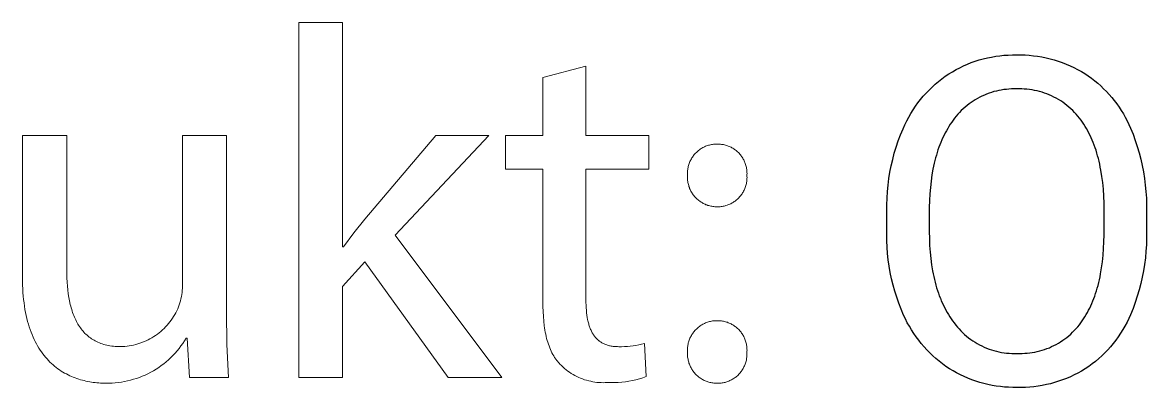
# Model space of a CAD drawing. Header units: millimetres. Extents: x -1576 to 3664, y -445 to 3215.
# Drawn here: x 1836.5 to 1954.5, y -215.8 to -177.5 of the extents above; entities that cross this region are included whole.
import ezdxf

# ---------------------------------------------------------------- set-up
doc = ezdxf.new("R2010")
doc.units = ezdxf.units.MM
doc.header["$MEASUREMENT"] = 0
doc.layers.add('Domyślny', color=7, linetype='Continuous', true_color=0x000000)

msp = doc.modelspace()

# ---------------------------------------------------------------- linework, layer by layer
at = {"layer": 'Domyślny', "color": 18, "lineweight": 15, "true_color": 0x000000}
for p, q in [((1865.51, -214.79), (1865.51, -177.54)), ((1865.51, -177.54), (1870.08, -177.54)), ((1870.08, -177.54), (1870.08, -201.06)), ((1891.12, -183.31), (1895.64, -182.11)), ((1895.64, -182.11), (1895.64, -189.4)), ((1891.12, -189.4), (1891.12, -183.31)), ((1836.51, -204.26), (1836.51, -189.39)), ((1836.51, -189.39), (1841.15, -189.39)), ((1841.15, -189.39), (1841.15, -203.46)), ((1853.31, -204.98), (1853.31, -189.39)), ((1853.31, -189.39), (1857.92, -189.39)), ((1857.92, -189.39), (1857.92, -207.87)), ((1872.44, -198.16), (1879.89, -189.4)), ((1885.46, -189.4), (1875.63, -199.84)), ((1879.89, -189.4), (1885.46, -189.4)), ((1887.2, -192.91), (1887.2, -189.4)), ((1887.2, -189.4), (1891.12, -189.4)), ((1895.64, -189.4), (1902.26, -189.4)), ((1902.26, -189.4), (1902.26, -192.91)), ((1907.23, -191.17), (1907.3, -191.1)), ((1907.3, -191.1), (1907.38, -191.03)), ((1907.38, -191.03), (1907.47, -190.96)), ((1907.47, -190.96), (1907.55, -190.89)), ((1907.55, -190.89), (1907.64, -190.83)), ((1907.64, -190.83), (1907.73, -190.77)), ((1907.73, -190.77), (1907.82, -190.72)), ((1907.82, -190.72), (1907.91, -190.66)), ((1907.91, -190.66), (1908.01, -190.61)), ((1908.01, -190.61), (1908.1, -190.57)), ((1908.1, -190.57), (1908.2, -190.52)), ((1908.2, -190.52), (1908.3, -190.49)), ((1908.3, -190.49), (1908.4, -190.45)), ((1908.4, -190.45), (1908.5, -190.42)), ((1908.5, -190.42), (1908.6, -190.39)), ((1908.6, -190.39), (1908.71, -190.36)), ((1908.71, -190.36), (1908.81, -190.34)), ((1908.81, -190.34), (1908.92, -190.32)), ((1908.92, -190.32), (1909.02, -190.31)), ((1909.02, -190.31), (1909.13, -190.3)), ((1909.13, -190.3), (1909.24, -190.29)), ((1909.24, -190.29), (1909.34, -190.29)), ((1909.34, -190.29), (1909.45, -190.29)), ((1909.45, -190.29), (1909.56, -190.29)), ((1909.56, -190.29), (1909.66, -190.29)), ((1909.66, -190.29), (1909.77, -190.3)), ((1909.77, -190.3), (1909.87, -190.32)), ((1909.87, -190.32), (1909.98, -190.33)), ((1909.98, -190.33), (1910.08, -190.35)), ((1910.08, -190.35), (1910.18, -190.37)), ((1910.18, -190.37), (1910.28, -190.4)), ((1910.28, -190.4), (1910.39, -190.43)), ((1910.39, -190.43), (1910.49, -190.46)), ((1910.49, -190.46), (1910.58, -190.5)), ((1910.58, -190.5), (1910.68, -190.54)), ((1910.68, -190.54), (1910.78, -190.58)), ((1910.78, -190.58), (1910.87, -190.63)), ((1910.87, -190.63), (1910.97, -190.68)), ((1910.97, -190.68), (1911.06, -190.73)), ((1911.06, -190.73), (1911.15, -190.79)), ((1911.15, -190.79), (1911.23, -190.85)), ((1911.23, -190.85), (1911.32, -190.91)), ((1911.32, -190.91), (1911.4, -190.98)), ((1911.4, -190.98), (1911.48, -191.04)), ((1911.48, -191.04), (1911.56, -191.12)), ((1906.48, -192.33), (1906.52, -192.23)), ((1906.52, -192.23), (1906.56, -192.13)), ((1906.56, -192.13), (1906.61, -192.03)), ((1906.61, -192.03), (1906.66, -191.94)), ((1906.66, -191.94), (1906.71, -191.84)), ((1906.71, -191.84), (1906.76, -191.75)), ((1906.76, -191.75), (1906.82, -191.66)), ((1906.82, -191.66), (1906.88, -191.57)), ((1906.88, -191.57), (1906.94, -191.49)), ((1906.94, -191.49), (1907.01, -191.4)), ((1907.01, -191.4), (1907.08, -191.32)), ((1907.08, -191.32), (1907.15, -191.25)), ((1907.15, -191.25), (1907.23, -191.17)), ((1911.56, -191.12), (1911.64, -191.19)), ((1911.64, -191.19), (1911.71, -191.26)), ((1911.71, -191.26), (1911.78, -191.34)), ((1911.78, -191.34), (1911.85, -191.42)), ((1911.85, -191.42), (1911.92, -191.51)), ((1911.92, -191.51), (1911.98, -191.59)), ((1911.98, -191.59), (1912.04, -191.68)), ((1912.04, -191.68), (1912.1, -191.77)), ((1912.1, -191.77), (1912.15, -191.86)), ((1912.15, -191.86), (1912.2, -191.95)), ((1912.2, -191.95), (1912.25, -192.05)), ((1912.25, -192.05), (1912.29, -192.14)), ((1912.29, -192.14), (1912.33, -192.24)), ((1912.33, -192.24), (1912.37, -192.34)), ((1891.12, -192.91), (1887.2, -192.91)), ((1891.12, -206.77), (1891.12, -192.91)), ((1902.26, -192.91), (1895.64, -192.91)), ((1895.64, -192.91), (1895.64, -206.61)), ((1906.3, -193.27), (1906.31, -193.16)), ((1906.3, -193.37), (1906.3, -193.27)), ((1906.3, -193.48), (1906.3, -193.37)), ((1906.31, -193.16), (1906.32, -193.05)), ((1906.32, -193.05), (1906.33, -192.95)), ((1906.33, -192.95), (1906.35, -192.84)), ((1906.35, -192.84), (1906.37, -192.74)), ((1906.37, -192.74), (1906.39, -192.63)), ((1906.39, -192.63), (1906.42, -192.53)), ((1906.42, -192.53), (1906.45, -192.43)), ((1906.45, -192.43), (1906.48, -192.33)), ((1912.37, -192.34), (1912.4, -192.44)), ((1912.4, -192.44), (1912.43, -192.54)), ((1912.43, -192.54), (1912.46, -192.64)), ((1912.46, -192.64), (1912.48, -192.75)), ((1912.48, -192.75), (1912.5, -192.85)), ((1912.5, -192.85), (1912.52, -192.95)), ((1912.52, -192.95), (1912.53, -193.06)), ((1912.53, -193.06), (1912.54, -193.16)), ((1912.54, -193.16), (1912.54, -193.27)), ((1912.54, -193.27), (1912.55, -193.38)), ((1912.55, -193.38), (1912.54, -193.48)), ((1906.31, -193.59), (1906.3, -193.48)), ((1906.3, -193.69), (1906.31, -193.59)), ((1906.3, -193.8), (1906.3, -193.69)), ((1906.31, -193.91), (1906.3, -193.8)), ((1906.31, -194.02), (1906.31, -193.91)), ((1906.32, -194.12), (1906.31, -194.02)), ((1906.34, -194.23), (1906.32, -194.12)), ((1906.35, -194.34), (1906.34, -194.23)), ((1906.37, -194.44), (1906.35, -194.34)), ((1906.4, -194.54), (1906.37, -194.44)), ((1906.43, -194.65), (1906.4, -194.54)), ((1906.46, -194.75), (1906.43, -194.65)), ((1912.43, -194.64), (1912.4, -194.74)), ((1912.45, -194.54), (1912.43, -194.64)), ((1912.48, -194.43), (1912.45, -194.54)), ((1912.5, -194.33), (1912.48, -194.43)), ((1912.52, -194.22), (1912.5, -194.33)), ((1912.53, -194.12), (1912.52, -194.22)), ((1912.54, -194.01), (1912.53, -194.12)), ((1912.54, -193.48), (1912.54, -193.59)), ((1912.54, -193.59), (1912.54, -193.69)), ((1912.54, -193.69), (1912.55, -193.8)), ((1912.55, -193.8), (1912.54, -193.91)), ((1912.54, -193.91), (1912.54, -194.01)), ((1906.5, -194.85), (1906.46, -194.75)), ((1906.53, -194.95), (1906.5, -194.85)), ((1906.58, -195.05), (1906.53, -194.95)), ((1906.62, -195.15), (1906.58, -195.05)), ((1906.67, -195.24), (1906.62, -195.15)), ((1906.73, -195.34), (1906.67, -195.24)), ((1906.78, -195.43), (1906.73, -195.34)), ((1906.84, -195.52), (1906.78, -195.43)), ((1906.9, -195.61), (1906.84, -195.52)), ((1906.97, -195.69), (1906.9, -195.61)), ((1907.04, -195.78), (1906.97, -195.69)), ((1907.11, -195.86), (1907.04, -195.78)), ((1911.83, -195.76), (1911.77, -195.84)), ((1911.9, -195.68), (1911.83, -195.76)), ((1911.97, -195.59), (1911.9, -195.68)), ((1912.03, -195.51), (1911.97, -195.59)), ((1912.08, -195.42), (1912.03, -195.51)), ((1912.14, -195.33), (1912.08, -195.42)), ((1912.19, -195.23), (1912.14, -195.33)), ((1912.24, -195.14), (1912.19, -195.23)), ((1912.28, -195.04), (1912.24, -195.14)), ((1912.32, -194.94), (1912.28, -195.04)), ((1912.36, -194.84), (1912.32, -194.94)), ((1912.4, -194.74), (1912.36, -194.84)), ((1907.18, -195.93), (1907.11, -195.86)), ((1907.26, -196.01), (1907.18, -195.93)), ((1907.33, -196.08), (1907.26, -196.01)), ((1907.42, -196.15), (1907.33, -196.08)), ((1907.5, -196.22), (1907.42, -196.15)), ((1907.59, -196.28), (1907.5, -196.22)), ((1907.67, -196.35), (1907.59, -196.28)), ((1907.76, -196.4), (1907.67, -196.35)), ((1907.86, -196.46), (1907.76, -196.4)), ((1907.95, -196.51), (1907.86, -196.46)), ((1908.05, -196.56), (1907.95, -196.51)), ((1908.14, -196.6), (1908.05, -196.56)), ((1908.24, -196.65), (1908.14, -196.6)), ((1908.34, -196.68), (1908.24, -196.65)), ((1908.45, -196.72), (1908.34, -196.68)), ((1908.55, -196.75), (1908.45, -196.72)), ((1908.65, -196.78), (1908.55, -196.75)), ((1908.76, -196.8), (1908.65, -196.78)), ((1908.86, -196.82), (1908.76, -196.8)), ((1908.97, -196.84), (1908.86, -196.82)), ((1909.08, -196.85), (1908.97, -196.84)), ((1909.18, -196.86), (1909.08, -196.85)), ((1909.29, -196.86), (1909.18, -196.86)), ((1909.4, -196.87), (1909.29, -196.86)), ((1909.5, -196.87), (1909.4, -196.87)), ((1909.61, -196.86), (1909.5, -196.87)), ((1909.72, -196.86), (1909.61, -196.86)), ((1909.82, -196.85), (1909.72, -196.86)), ((1909.93, -196.83), (1909.82, -196.85)), ((1910.03, -196.82), (1909.93, -196.83)), ((1910.14, -196.8), (1910.03, -196.82)), ((1910.24, -196.77), (1910.14, -196.8)), ((1910.34, -196.74), (1910.24, -196.77)), ((1910.45, -196.71), (1910.34, -196.74)), ((1910.55, -196.68), (1910.45, -196.71)), ((1910.64, -196.64), (1910.55, -196.68)), ((1910.74, -196.59), (1910.64, -196.64)), ((1910.84, -196.55), (1910.74, -196.59)), ((1910.93, -196.5), (1910.84, -196.55)), ((1911.03, -196.45), (1910.93, -196.5)), ((1911.12, -196.39), (1911.03, -196.45)), ((1911.21, -196.33), (1911.12, -196.39)), ((1911.29, -196.27), (1911.21, -196.33)), ((1911.38, -196.21), (1911.29, -196.27)), ((1911.46, -196.14), (1911.38, -196.21)), ((1911.54, -196.07), (1911.46, -196.14)), ((1911.62, -196), (1911.54, -196.07)), ((1911.69, -195.92), (1911.62, -196)), ((1911.77, -195.84), (1911.69, -195.92)), ((1871.29, -199.59), (1872.44, -198.16)), ((1870.19, -201.06), (1871.29, -199.59)), ((1875.63, -199.84), (1886.82, -214.79)), ((1870.08, -201.06), (1870.19, -201.06)), ((1872.44, -202.63), (1870.08, -205.25)), ((1881.2, -214.79), (1872.44, -202.63)), ((1841.15, -203.46), (1841.15, -203.91)), ((1841.15, -203.91), (1841.17, -204.34)), ((1836.52, -205.08), (1836.51, -204.26)), ((1836.54, -205.47), (1836.52, -205.08)), ((1841.17, -204.34), (1841.19, -204.77)), ((1841.19, -204.77), (1841.22, -205.19)), ((1841.22, -205.19), (1841.26, -205.6)), ((1853.3, -205.42), (1853.31, -205.2)), ((1853.31, -205.2), (1853.31, -204.98)), ((1870.08, -205.25), (1870.08, -214.79)), ((1836.56, -205.85), (1836.54, -205.47)), ((1836.59, -206.23), (1836.56, -205.85)), ((1836.63, -206.59), (1836.59, -206.23)), ((1841.26, -205.6), (1841.31, -205.99)), ((1841.31, -205.99), (1841.37, -206.38)), ((1841.37, -206.38), (1841.44, -206.75)), ((1853.14, -206.51), (1853.19, -206.29)), ((1853.19, -206.29), (1853.23, -206.07)), ((1853.23, -206.07), (1853.26, -205.86)), ((1853.26, -205.86), (1853.28, -205.64)), ((1853.28, -205.64), (1853.3, -205.42)), ((1836.67, -206.95), (1836.63, -206.59)), ((1836.72, -207.29), (1836.67, -206.95)), ((1836.77, -207.63), (1836.72, -207.29)), ((1841.44, -206.75), (1841.52, -207.12)), ((1841.52, -207.12), (1841.57, -207.29)), ((1841.57, -207.29), (1841.62, -207.47)), ((1841.62, -207.47), (1841.67, -207.64)), ((1852.7, -207.77), (1852.8, -207.56)), ((1852.8, -207.56), (1852.89, -207.35)), ((1852.89, -207.35), (1852.96, -207.14)), ((1852.96, -207.14), (1853.03, -206.93)), ((1853.03, -206.93), (1853.09, -206.72)), ((1853.09, -206.72), (1853.14, -206.51)), ((1891.13, -207.32), (1891.12, -206.77)), ((1891.15, -207.85), (1891.13, -207.32)), ((1895.64, -206.61), (1895.64, -206.9)), ((1895.64, -206.9), (1895.65, -207.18)), ((1895.65, -207.18), (1895.67, -207.46)), ((1895.67, -207.46), (1895.69, -207.72)), ((1836.84, -207.96), (1836.77, -207.63)), ((1836.9, -208.28), (1836.84, -207.96)), ((1836.97, -208.59), (1836.9, -208.28)), ((1837.05, -208.89), (1836.97, -208.59)), ((1841.67, -207.64), (1841.72, -207.81)), ((1841.72, -207.81), (1841.77, -207.97)), ((1841.77, -207.97), (1841.83, -208.13)), ((1841.83, -208.13), (1841.89, -208.29)), ((1841.89, -208.29), (1841.96, -208.44)), ((1841.96, -208.44), (1842.02, -208.6)), ((1842.02, -208.6), (1842.09, -208.74)), ((1842.09, -208.74), (1842.17, -208.89)), ((1851.98, -208.95), (1852.12, -208.76)), ((1852.12, -208.76), (1852.25, -208.57)), ((1852.25, -208.57), (1852.37, -208.38)), ((1852.37, -208.38), (1852.49, -208.18)), ((1852.49, -208.18), (1852.6, -207.98)), ((1852.6, -207.98), (1852.7, -207.77)), ((1857.92, -207.87), (1857.96, -211.33)), ((1891.18, -208.37), (1891.15, -207.85)), ((1891.22, -208.87), (1891.18, -208.37)), ((1895.69, -207.72), (1895.71, -207.98)), ((1895.71, -207.98), (1895.74, -208.23)), ((1895.74, -208.23), (1895.78, -208.47)), ((1895.78, -208.47), (1895.82, -208.7)), ((1895.82, -208.7), (1895.84, -208.82)), ((1837.13, -209.19), (1837.05, -208.89)), ((1837.22, -209.47), (1837.13, -209.19)), ((1837.32, -209.75), (1837.22, -209.47)), ((1837.41, -210.02), (1837.32, -209.75)), ((1842.17, -208.89), (1842.24, -209.03)), ((1842.24, -209.03), (1842.32, -209.17)), ((1842.32, -209.17), (1842.4, -209.3)), ((1842.4, -209.3), (1842.49, -209.44)), ((1842.49, -209.44), (1842.58, -209.56)), ((1842.58, -209.56), (1842.67, -209.69)), ((1842.67, -209.69), (1842.76, -209.81)), ((1842.76, -209.81), (1842.86, -209.92)), ((1842.86, -209.92), (1842.96, -210.04)), ((1850.85, -210.09), (1851.03, -209.94)), ((1851.03, -209.94), (1851.2, -209.79)), ((1851.2, -209.79), (1851.37, -209.63)), ((1851.37, -209.63), (1851.53, -209.47)), ((1851.53, -209.47), (1851.69, -209.3)), ((1851.69, -209.3), (1851.84, -209.13)), ((1851.84, -209.13), (1851.98, -208.95)), ((1891.27, -209.35), (1891.22, -208.87)), ((1891.31, -209.58), (1891.27, -209.35)), ((1891.34, -209.81), (1891.31, -209.58)), ((1891.38, -210.03), (1891.34, -209.81)), ((1895.84, -208.82), (1895.87, -208.93)), ((1895.87, -208.93), (1895.9, -209.04)), ((1895.9, -209.04), (1895.93, -209.15)), ((1895.93, -209.15), (1895.96, -209.25)), ((1895.96, -209.25), (1895.99, -209.35)), ((1895.99, -209.35), (1896.02, -209.45)), ((1896.02, -209.45), (1896.06, -209.55)), ((1896.06, -209.55), (1896.1, -209.65)), ((1896.1, -209.65), (1896.13, -209.74)), ((1896.13, -209.74), (1896.18, -209.83)), ((1896.18, -209.83), (1896.22, -209.92)), ((1896.22, -209.92), (1896.26, -210.01)), ((1906.94, -210.02), (1907.01, -209.94)), ((1907.01, -209.94), (1907.08, -209.85)), ((1907.08, -209.85), (1907.15, -209.78)), ((1907.15, -209.78), (1907.23, -209.7)), ((1907.23, -209.7), (1907.3, -209.63)), ((1907.3, -209.63), (1907.38, -209.56)), ((1907.38, -209.56), (1907.47, -209.49)), ((1907.47, -209.49), (1907.55, -209.42)), ((1907.55, -209.42), (1907.64, -209.36)), ((1907.64, -209.36), (1907.73, -209.3)), ((1907.73, -209.3), (1907.82, -209.25)), ((1907.82, -209.25), (1907.91, -209.19)), ((1907.91, -209.19), (1908.01, -209.14)), ((1908.01, -209.14), (1908.1, -209.1)), ((1908.1, -209.1), (1908.2, -209.06)), ((1908.2, -209.06), (1908.3, -209.02)), ((1908.3, -209.02), (1908.4, -208.98)), ((1908.4, -208.98), (1908.5, -208.95)), ((1908.5, -208.95), (1908.6, -208.92)), ((1908.6, -208.92), (1908.71, -208.89)), ((1908.71, -208.89), (1908.81, -208.87)), ((1908.81, -208.87), (1908.92, -208.85)), ((1908.92, -208.85), (1909.02, -208.84)), ((1909.02, -208.84), (1909.13, -208.83)), ((1909.13, -208.83), (1909.24, -208.82)), ((1909.24, -208.82), (1909.34, -208.82)), ((1909.34, -208.82), (1909.45, -208.82)), ((1909.45, -208.82), (1909.56, -208.82)), ((1909.56, -208.82), (1909.66, -208.83)), ((1909.66, -208.83), (1909.77, -208.83)), ((1909.77, -208.83), (1909.87, -208.85)), ((1909.87, -208.85), (1909.98, -208.86)), ((1909.98, -208.86), (1910.08, -208.88)), ((1910.08, -208.88), (1910.18, -208.9)), ((1910.18, -208.9), (1910.28, -208.93)), ((1910.28, -208.93), (1910.39, -208.96)), ((1910.39, -208.96), (1910.49, -208.99)), ((1910.49, -208.99), (1910.58, -209.03)), ((1910.58, -209.03), (1910.68, -209.07)), ((1910.68, -209.07), (1910.78, -209.11)), ((1910.78, -209.11), (1910.87, -209.16)), ((1910.87, -209.16), (1910.97, -209.21)), ((1910.97, -209.21), (1911.06, -209.26)), ((1911.06, -209.26), (1911.15, -209.32)), ((1911.15, -209.32), (1911.23, -209.38)), ((1911.23, -209.38), (1911.32, -209.44)), ((1911.32, -209.44), (1911.4, -209.51)), ((1911.4, -209.51), (1911.48, -209.58)), ((1911.48, -209.58), (1911.56, -209.65)), ((1911.56, -209.65), (1911.64, -209.72)), ((1911.64, -209.72), (1911.71, -209.79)), ((1911.71, -209.79), (1911.78, -209.87)), ((1911.78, -209.87), (1911.85, -209.95)), ((1911.85, -209.95), (1911.92, -210.04)), ((1837.52, -210.28), (1837.41, -210.02)), ((1837.62, -210.54), (1837.52, -210.28)), ((1837.74, -210.78), (1837.62, -210.54)), ((1837.85, -211.02), (1837.74, -210.78)), ((1837.97, -211.25), (1837.85, -211.02)), ((1842.96, -210.04), (1843.06, -210.15)), ((1843.06, -210.15), (1843.17, -210.25)), ((1843.17, -210.25), (1843.28, -210.35)), ((1843.28, -210.35), (1843.4, -210.45)), ((1843.4, -210.45), (1843.51, -210.54)), ((1843.51, -210.54), (1843.63, -210.63)), ((1843.63, -210.63), (1843.76, -210.72)), ((1843.76, -210.72), (1843.89, -210.8)), ((1843.89, -210.8), (1844.02, -210.88)), ((1844.02, -210.88), (1844.15, -210.95)), ((1844.15, -210.95), (1844.29, -211.02)), ((1844.29, -211.02), (1844.43, -211.09)), ((1844.43, -211.09), (1844.58, -211.15)), ((1844.58, -211.15), (1844.72, -211.2)), ((1848.84, -211.19), (1849.05, -211.11)), ((1849.05, -211.11), (1849.27, -211.02)), ((1849.27, -211.02), (1849.48, -210.93)), ((1849.48, -210.93), (1849.69, -210.83)), ((1849.69, -210.83), (1849.89, -210.73)), ((1849.89, -210.73), (1850.09, -210.61)), ((1850.09, -210.61), (1850.29, -210.49)), ((1850.29, -210.49), (1850.48, -210.36)), ((1850.48, -210.36), (1850.67, -210.23)), ((1850.67, -210.23), (1850.85, -210.09)), ((1853.51, -210.93), (1853.33, -211.2)), ((1853.68, -210.65), (1853.51, -210.93)), ((1853.78, -210.65), (1853.68, -210.65)), ((1854.03, -214.78), (1853.78, -210.65)), ((1891.43, -210.25), (1891.38, -210.03)), ((1891.47, -210.47), (1891.43, -210.25)), ((1891.52, -210.68), (1891.47, -210.47)), ((1891.58, -210.89), (1891.52, -210.68)), ((1891.64, -211.09), (1891.58, -210.89)), ((1891.7, -211.28), (1891.64, -211.09)), ((1896.26, -210.01), (1896.31, -210.09)), ((1896.31, -210.09), (1896.36, -210.17)), ((1896.36, -210.17), (1896.41, -210.26)), ((1896.41, -210.26), (1896.46, -210.33)), ((1896.46, -210.33), (1896.51, -210.41)), ((1896.51, -210.41), (1896.57, -210.48)), ((1896.57, -210.48), (1896.62, -210.55)), ((1896.62, -210.55), (1896.68, -210.62)), ((1896.68, -210.62), (1896.74, -210.69)), ((1896.74, -210.69), (1896.81, -210.75)), ((1896.81, -210.75), (1896.87, -210.81)), ((1896.87, -210.81), (1896.91, -210.84)), ((1896.91, -210.84), (1896.94, -210.87)), ((1896.94, -210.87), (1896.97, -210.9)), ((1896.97, -210.9), (1897.01, -210.93)), ((1897.01, -210.93), (1897.04, -210.95)), ((1897.04, -210.95), (1897.08, -210.98)), ((1897.08, -210.98), (1897.12, -211.01)), ((1897.12, -211.01), (1897.15, -211.03)), ((1897.15, -211.03), (1897.19, -211.06)), ((1897.19, -211.06), (1897.23, -211.08)), ((1897.23, -211.08), (1897.27, -211.11)), ((1897.27, -211.11), (1897.31, -211.13)), ((1897.31, -211.13), (1897.39, -211.17)), ((1906.37, -211.27), (1906.39, -211.16)), ((1906.39, -211.16), (1906.42, -211.06)), ((1906.42, -211.06), (1906.45, -210.96)), ((1906.45, -210.96), (1906.48, -210.86)), ((1906.48, -210.86), (1906.52, -210.76)), ((1906.52, -210.76), (1906.56, -210.66)), ((1906.56, -210.66), (1906.61, -210.56)), ((1906.61, -210.56), (1906.66, -210.47)), ((1906.66, -210.47), (1906.71, -210.37)), ((1906.71, -210.37), (1906.76, -210.28)), ((1906.76, -210.28), (1906.82, -210.19)), ((1906.82, -210.19), (1906.88, -210.1)), ((1906.88, -210.1), (1906.94, -210.02)), ((1911.92, -210.04), (1911.98, -210.12)), ((1911.98, -210.12), (1912.04, -210.21)), ((1912.04, -210.21), (1912.1, -210.3)), ((1912.1, -210.3), (1912.15, -210.39)), ((1912.15, -210.39), (1912.2, -210.48)), ((1912.2, -210.48), (1912.25, -210.58)), ((1912.25, -210.58), (1912.29, -210.67)), ((1912.29, -210.67), (1912.33, -210.77)), ((1912.33, -210.77), (1912.37, -210.87)), ((1912.37, -210.87), (1912.4, -210.97)), ((1912.4, -210.97), (1912.43, -211.07)), ((1912.43, -211.07), (1912.46, -211.17)), ((1838.1, -211.47), (1837.97, -211.25)), ((1838.23, -211.69), (1838.1, -211.47)), ((1838.36, -211.9), (1838.23, -211.69)), ((1838.5, -212.1), (1838.36, -211.9)), ((1838.64, -212.29), (1838.5, -212.1)), ((1838.78, -212.48), (1838.64, -212.29)), ((1844.72, -211.2), (1844.88, -211.26)), ((1844.88, -211.26), (1845.03, -211.31)), ((1845.03, -211.31), (1845.19, -211.35)), ((1845.19, -211.35), (1845.36, -211.39)), ((1845.36, -211.39), (1845.52, -211.42)), ((1845.52, -211.42), (1845.69, -211.45)), ((1845.69, -211.45), (1845.87, -211.48)), ((1845.87, -211.48), (1846.05, -211.5)), ((1846.05, -211.5), (1846.23, -211.52)), ((1846.23, -211.52), (1846.42, -211.53)), ((1846.42, -211.53), (1846.61, -211.54)), ((1846.61, -211.54), (1846.8, -211.54)), ((1846.8, -211.54), (1847.03, -211.53)), ((1847.03, -211.53), (1847.26, -211.51)), ((1847.26, -211.51), (1847.49, -211.49)), ((1847.49, -211.49), (1847.72, -211.46)), ((1847.72, -211.46), (1847.95, -211.42)), ((1847.95, -211.42), (1848.17, -211.37)), ((1848.17, -211.37), (1848.4, -211.32)), ((1848.4, -211.32), (1848.62, -211.26)), ((1848.62, -211.26), (1848.84, -211.19)), ((1852.52, -212.22), (1852.3, -212.46)), ((1852.73, -211.98), (1852.52, -212.22)), ((1852.94, -211.72), (1852.73, -211.98)), ((1853.14, -211.46), (1852.94, -211.72)), ((1853.33, -211.2), (1853.14, -211.46)), ((1857.96, -211.33), (1858.13, -214.78)), ((1891.77, -211.47), (1891.7, -211.28)), ((1891.84, -211.66), (1891.77, -211.47)), ((1891.92, -211.84), (1891.84, -211.66)), ((1892, -212.02), (1891.92, -211.84)), ((1892.08, -212.19), (1892, -212.02)), ((1892.17, -212.36), (1892.08, -212.19)), ((1897.39, -211.17), (1897.47, -211.22)), ((1897.47, -211.22), (1897.55, -211.26)), ((1897.55, -211.26), (1897.64, -211.29)), ((1897.64, -211.29), (1897.73, -211.33)), ((1897.73, -211.33), (1897.82, -211.36)), ((1897.82, -211.36), (1897.91, -211.39)), ((1897.91, -211.39), (1898, -211.42)), ((1898, -211.42), (1898.1, -211.44)), ((1898.1, -211.44), (1898.2, -211.46)), ((1898.2, -211.46), (1898.3, -211.48)), ((1898.3, -211.48), (1898.41, -211.5)), ((1898.41, -211.5), (1898.51, -211.51)), ((1898.51, -211.51), (1898.62, -211.53)), ((1898.62, -211.53), (1898.73, -211.53)), ((1898.73, -211.53), (1898.85, -211.54)), ((1898.85, -211.54), (1898.96, -211.54)), ((1898.96, -211.54), (1899.08, -211.55)), ((1899.08, -211.55), (1899.38, -211.55)), ((1899.38, -211.55), (1899.69, -211.54)), ((1899.69, -211.54), (1899.99, -211.52)), ((1899.99, -211.52), (1900.29, -211.49)), ((1900.29, -211.49), (1900.59, -211.46)), ((1900.59, -211.46), (1900.89, -211.41)), ((1900.89, -211.41), (1901.19, -211.35)), ((1901.19, -211.35), (1901.49, -211.29)), ((1901.49, -211.29), (1901.78, -211.21)), ((1901.78, -211.21), (1901.98, -214.69)), ((1906.3, -211.8), (1906.31, -211.69)), ((1906.3, -211.9), (1906.3, -211.8)), ((1906.3, -212.01), (1906.3, -211.9)), ((1906.31, -212.12), (1906.3, -212.01)), ((1906.3, -212.22), (1906.31, -212.12)), ((1906.3, -212.33), (1906.3, -212.22)), ((1906.31, -212.44), (1906.3, -212.33)), ((1906.31, -211.69), (1906.32, -211.58)), ((1906.32, -211.58), (1906.33, -211.48)), ((1906.33, -211.48), (1906.35, -211.37)), ((1906.35, -211.37), (1906.37, -211.27)), ((1912.46, -211.17), (1912.48, -211.28)), ((1912.48, -211.28), (1912.5, -211.38)), ((1912.5, -211.38), (1912.52, -211.48)), ((1912.52, -211.48), (1912.53, -211.59)), ((1912.53, -211.59), (1912.54, -211.69)), ((1912.54, -211.69), (1912.54, -211.8)), ((1912.54, -211.8), (1912.55, -211.91)), ((1912.55, -211.91), (1912.54, -212.01)), ((1912.54, -212.01), (1912.54, -212.12)), ((1912.54, -212.12), (1912.54, -212.22)), ((1912.54, -212.22), (1912.54, -212.33)), ((1912.54, -212.33), (1912.54, -212.44)), ((1838.93, -212.66), (1838.78, -212.48)), ((1839.08, -212.83), (1838.93, -212.66)), ((1839.24, -213), (1839.08, -212.83)), ((1839.39, -213.16), (1839.24, -213)), ((1839.55, -213.31), (1839.39, -213.16)), ((1839.72, -213.46), (1839.55, -213.31)), ((1839.88, -213.6), (1839.72, -213.46)), ((1851.33, -213.33), (1851.07, -213.53)), ((1851.58, -213.13), (1851.33, -213.33)), ((1851.83, -212.91), (1851.58, -213.13)), ((1852.07, -212.69), (1851.83, -212.91)), ((1852.3, -212.46), (1852.07, -212.69)), ((1892.26, -212.52), (1892.17, -212.36)), ((1892.31, -212.6), (1892.26, -212.52)), ((1892.36, -212.67), (1892.31, -212.6)), ((1892.41, -212.75), (1892.36, -212.67)), ((1892.46, -212.83), (1892.41, -212.75)), ((1892.52, -212.9), (1892.46, -212.83)), ((1892.57, -212.97), (1892.52, -212.9)), ((1892.62, -213.04), (1892.57, -212.97)), ((1892.68, -213.11), (1892.62, -213.04)), ((1892.74, -213.18), (1892.68, -213.11)), ((1892.8, -213.25), (1892.74, -213.18)), ((1892.86, -213.31), (1892.8, -213.25)), ((1892.92, -213.38), (1892.86, -213.31)), ((1893.08, -213.53), (1892.92, -213.38)), ((1906.31, -212.54), (1906.31, -212.44)), ((1906.32, -212.65), (1906.31, -212.54)), ((1906.34, -212.76), (1906.32, -212.65)), ((1906.36, -212.86), (1906.34, -212.76)), ((1906.38, -212.97), (1906.36, -212.86)), ((1906.4, -213.07), (1906.38, -212.97)), ((1906.43, -213.18), (1906.4, -213.07)), ((1906.46, -213.28), (1906.43, -213.18)), ((1906.5, -213.38), (1906.46, -213.28)), ((1906.54, -213.48), (1906.5, -213.38)), ((1906.58, -213.58), (1906.54, -213.48)), ((1912.32, -213.47), (1912.28, -213.57)), ((1912.36, -213.37), (1912.32, -213.47)), ((1912.39, -213.27), (1912.36, -213.37)), ((1912.42, -213.17), (1912.39, -213.27)), ((1912.45, -213.06), (1912.42, -213.17)), ((1912.48, -212.96), (1912.45, -213.06)), ((1912.5, -212.86), (1912.48, -212.96)), ((1912.51, -212.75), (1912.5, -212.86)), ((1912.53, -212.65), (1912.51, -212.75)), ((1912.54, -212.54), (1912.53, -212.65)), ((1912.54, -212.44), (1912.54, -212.54)), ((1840.05, -213.73), (1839.88, -213.6)), ((1840.22, -213.86), (1840.05, -213.73)), ((1840.39, -213.98), (1840.22, -213.86)), ((1840.57, -214.1), (1840.39, -213.98)), ((1840.75, -214.21), (1840.57, -214.1)), ((1840.92, -214.31), (1840.75, -214.21)), ((1841.11, -214.41), (1840.92, -214.31)), ((1841.29, -214.5), (1841.11, -214.41)), ((1841.47, -214.59), (1841.29, -214.5)), ((1841.66, -214.67), (1841.47, -214.59)), ((1841.84, -214.75), (1841.66, -214.67)), ((1849.08, -214.65), (1848.78, -214.77)), ((1849.38, -214.52), (1849.08, -214.65)), ((1849.68, -214.38), (1849.38, -214.52)), ((1849.97, -214.23), (1849.68, -214.38)), ((1850.25, -214.07), (1849.97, -214.23)), ((1850.53, -213.9), (1850.25, -214.07)), ((1850.8, -213.72), (1850.53, -213.9)), ((1851.07, -213.53), (1850.8, -213.72)), ((1893.24, -213.68), (1893.08, -213.53)), ((1893.4, -213.83), (1893.24, -213.68)), ((1893.57, -213.97), (1893.4, -213.83)), ((1893.75, -214.1), (1893.57, -213.97)), ((1893.93, -214.23), (1893.75, -214.1)), ((1894.11, -214.35), (1893.93, -214.23)), ((1894.3, -214.46), (1894.11, -214.35)), ((1894.49, -214.57), (1894.3, -214.46)), ((1894.69, -214.67), (1894.49, -214.57)), ((1894.89, -214.77), (1894.69, -214.67)), ((1901.98, -214.69), (1901.62, -214.81)), ((1906.63, -213.67), (1906.58, -213.58)), ((1906.68, -213.77), (1906.63, -213.67)), ((1906.73, -213.86), (1906.68, -213.77)), ((1906.79, -213.95), (1906.73, -213.86)), ((1906.84, -214.04), (1906.79, -213.95)), ((1906.91, -214.13), (1906.84, -214.04)), ((1906.97, -214.21), (1906.91, -214.13)), ((1907.04, -214.3), (1906.97, -214.21)), ((1907.11, -214.38), (1907.04, -214.3)), ((1907.18, -214.45), (1907.11, -214.38)), ((1907.26, -214.53), (1907.18, -214.45)), ((1907.34, -214.6), (1907.26, -214.53)), ((1907.42, -214.67), (1907.34, -214.6)), ((1907.5, -214.74), (1907.42, -214.67)), ((1911.46, -214.66), (1911.37, -214.73)), ((1911.54, -214.59), (1911.46, -214.66)), ((1911.61, -214.52), (1911.54, -214.59)), ((1911.69, -214.44), (1911.61, -214.52)), ((1911.76, -214.36), (1911.69, -214.44)), ((1911.83, -214.28), (1911.76, -214.36)), ((1911.9, -214.2), (1911.83, -214.28)), ((1911.96, -214.12), (1911.9, -214.2)), ((1912.02, -214.03), (1911.96, -214.12)), ((1912.08, -213.94), (1912.02, -214.03)), ((1912.13, -213.85), (1912.08, -213.94)), ((1912.19, -213.76), (1912.13, -213.85)), ((1912.23, -213.66), (1912.19, -213.76)), ((1912.28, -213.57), (1912.23, -213.66)), ((1842.03, -214.82), (1841.84, -214.75)), ((1842.22, -214.89), (1842.03, -214.82)), ((1842.41, -214.95), (1842.22, -214.89)), ((1842.6, -215.01), (1842.41, -214.95)), ((1842.79, -215.06), (1842.6, -215.01)), ((1842.98, -215.11), (1842.79, -215.06)), ((1843.17, -215.16), (1842.98, -215.11)), ((1843.36, -215.2), (1843.17, -215.16)), ((1843.56, -215.23), (1843.36, -215.2)), ((1843.75, -215.26), (1843.56, -215.23)), ((1843.94, -215.29), (1843.75, -215.26)), ((1844.13, -215.31), (1843.94, -215.29)), ((1844.32, -215.33), (1844.13, -215.31)), ((1844.51, -215.35), (1844.32, -215.33)), ((1844.7, -215.36), (1844.51, -215.35)), ((1844.89, -215.37), (1844.7, -215.36)), ((1845.08, -215.37), (1844.89, -215.37)), ((1845.27, -215.38), (1845.08, -215.37)), ((1845.59, -215.38), (1845.27, -215.38)), ((1845.92, -215.36), (1845.59, -215.38)), ((1846.24, -215.34), (1845.92, -215.36)), ((1846.57, -215.31), (1846.24, -215.34)), ((1846.89, -215.26), (1846.57, -215.31)), ((1847.21, -215.21), (1846.89, -215.26)), ((1847.53, -215.14), (1847.21, -215.21)), ((1847.85, -215.06), (1847.53, -215.14)), ((1848.16, -214.97), (1847.85, -215.06)), ((1848.47, -214.88), (1848.16, -214.97)), ((1848.78, -214.77), (1848.47, -214.88)), ((1858.13, -214.78), (1854.03, -214.78)), ((1870.08, -214.79), (1865.51, -214.79)), ((1886.82, -214.79), (1881.2, -214.79)), ((1895.09, -214.85), (1894.89, -214.77)), ((1895.3, -214.93), (1895.09, -214.85)), ((1895.5, -215.01), (1895.3, -214.93)), ((1895.71, -215.07), (1895.5, -215.01)), ((1895.93, -215.13), (1895.71, -215.07)), ((1896.14, -215.18), (1895.93, -215.13)), ((1896.36, -215.22), (1896.14, -215.18)), ((1896.57, -215.26), (1896.36, -215.22)), ((1896.79, -215.29), (1896.57, -215.26)), ((1897.01, -215.31), (1896.79, -215.29)), ((1897.23, -215.32), (1897.01, -215.31)), ((1897.45, -215.33), (1897.23, -215.32)), ((1897.67, -215.32), (1897.45, -215.33)), ((1897.89, -215.32), (1897.67, -215.32)), ((1898.27, -215.32), (1897.89, -215.32)), ((1898.65, -215.32), (1898.27, -215.32)), ((1899.03, -215.3), (1898.65, -215.32)), ((1899.4, -215.27), (1899.03, -215.3)), ((1899.78, -215.22), (1899.4, -215.27)), ((1900.15, -215.16), (1899.78, -215.22)), ((1900.52, -215.09), (1900.15, -215.16)), ((1900.89, -215.01), (1900.52, -215.09)), ((1901.26, -214.92), (1900.89, -215.01)), ((1901.62, -214.81), (1901.26, -214.92)), ((1907.59, -214.8), (1907.5, -214.74)), ((1907.68, -214.86), (1907.59, -214.8)), ((1907.77, -214.92), (1907.68, -214.86)), ((1907.86, -214.98), (1907.77, -214.92)), ((1907.96, -215.03), (1907.86, -214.98)), ((1908.05, -215.08), (1907.96, -215.03)), ((1908.15, -215.12), (1908.05, -215.08)), ((1908.25, -215.16), (1908.15, -215.12)), ((1908.35, -215.2), (1908.25, -215.16)), ((1908.45, -215.23), (1908.35, -215.2)), ((1908.55, -215.26), (1908.45, -215.23)), ((1908.65, -215.29), (1908.55, -215.26)), ((1908.76, -215.32), (1908.65, -215.29)), ((1908.86, -215.34), (1908.76, -215.32)), ((1908.97, -215.35), (1908.86, -215.34)), ((1909.08, -215.36), (1908.97, -215.35)), ((1909.18, -215.37), (1909.08, -215.36)), ((1909.29, -215.38), (1909.18, -215.37)), ((1909.4, -215.38), (1909.29, -215.38)), ((1909.5, -215.38), (1909.4, -215.38)), ((1909.61, -215.38), (1909.5, -215.38)), ((1909.72, -215.37), (1909.61, -215.38)), ((1909.82, -215.36), (1909.72, -215.37)), ((1909.93, -215.35), (1909.82, -215.36)), ((1910.03, -215.33), (1909.93, -215.35)), ((1910.14, -215.31), (1910.03, -215.33)), ((1910.24, -215.29), (1910.14, -215.31)), ((1910.34, -215.26), (1910.24, -215.29)), ((1910.44, -215.23), (1910.34, -215.26)), ((1910.54, -215.19), (1910.44, -215.23)), ((1910.64, -215.15), (1910.54, -215.19)), ((1910.74, -215.11), (1910.64, -215.15)), ((1910.83, -215.07), (1910.74, -215.11)), ((1910.93, -215.02), (1910.83, -215.07)), ((1911.02, -214.96), (1910.93, -215.02)), ((1911.11, -214.91), (1911.02, -214.96)), ((1911.2, -214.85), (1911.11, -214.91)), ((1911.29, -214.79), (1911.2, -214.85)), ((1911.37, -214.73), (1911.29, -214.79))]:
    msp.add_line(p, q, dxfattribs=at)
at = {"layer": 'Domyślny'}
for p, q in [((1936.09, -181.75), (1936.51, -181.6)), ((1936.51, -181.6), (1936.93, -181.47)), ((1936.93, -181.47), (1937.35, -181.35)), ((1937.35, -181.35), (1937.78, -181.25)), ((1937.78, -181.25), (1938.21, -181.16)), ((1938.21, -181.16), (1938.65, -181.08)), ((1938.65, -181.08), (1939.08, -181.02)), ((1939.08, -181.02), (1939.52, -180.98)), ((1939.52, -180.98), (1939.96, -180.95)), ((1939.96, -180.95), (1940.4, -180.93)), ((1940.4, -180.93), (1940.84, -180.93)), ((1940.84, -180.93), (1941.28, -180.93)), ((1941.28, -180.93), (1941.73, -180.94)), ((1941.73, -180.94), (1942.17, -180.97)), ((1942.17, -180.97), (1942.61, -181.02)), ((1942.61, -181.02), (1943.05, -181.08)), ((1943.05, -181.08), (1943.49, -181.15)), ((1943.49, -181.15), (1943.93, -181.24)), ((1943.93, -181.24), (1944.36, -181.34)), ((1944.36, -181.34), (1944.79, -181.46)), ((1944.79, -181.46), (1945.21, -181.59)), ((1945.21, -181.59), (1945.63, -181.74)), ((1933.73, -182.93), (1934.11, -182.7)), ((1934.11, -182.7), (1934.49, -182.48)), ((1934.49, -182.48), (1934.88, -182.28)), ((1934.88, -182.28), (1935.28, -182.09)), ((1935.28, -182.09), (1935.68, -181.91)), ((1935.68, -181.91), (1936.09, -181.75)), ((1945.63, -181.74), (1946.04, -181.9)), ((1946.04, -181.9), (1946.45, -182.07)), ((1946.45, -182.07), (1946.85, -182.26)), ((1946.85, -182.26), (1947.25, -182.46)), ((1947.25, -182.46), (1947.64, -182.68)), ((1947.64, -182.68), (1948.02, -182.9)), ((1931.98, -184.31), (1932.31, -184.01)), ((1932.31, -184.01), (1932.65, -183.72)), ((1932.65, -183.72), (1933, -183.44)), ((1933, -183.44), (1933.36, -183.18)), ((1933.36, -183.18), (1933.73, -182.93)), ((1948.02, -182.9), (1948.37, -183.14)), ((1948.37, -183.14), (1948.71, -183.38)), ((1948.71, -183.38), (1949.04, -183.64)), ((1949.04, -183.64), (1949.36, -183.91)), ((1949.36, -183.91), (1949.68, -184.19)), ((1931.05, -185.28), (1931.35, -184.94)), ((1931.35, -184.94), (1931.66, -184.62)), ((1931.66, -184.62), (1931.98, -184.31)), ((1937.46, -185.15), (1937.21, -185.26)), ((1937.7, -185.05), (1937.46, -185.15)), ((1937.95, -184.95), (1937.7, -185.05)), ((1938.21, -184.87), (1937.95, -184.95)), ((1938.46, -184.79), (1938.21, -184.87)), ((1938.72, -184.73), (1938.46, -184.79)), ((1938.98, -184.67), (1938.72, -184.73)), ((1939.24, -184.62), (1938.98, -184.67)), ((1939.51, -184.58), (1939.24, -184.62)), ((1939.77, -184.55), (1939.51, -184.58)), ((1940.04, -184.52), (1939.77, -184.55)), ((1940.31, -184.51), (1940.04, -184.52)), ((1940.57, -184.51), (1940.31, -184.51)), ((1940.84, -184.51), (1940.57, -184.51)), ((1941.11, -184.5), (1940.84, -184.51)), ((1941.38, -184.51), (1941.11, -184.5)), ((1941.65, -184.52), (1941.38, -184.51)), ((1941.92, -184.54), (1941.65, -184.52)), ((1942.19, -184.57), (1941.92, -184.54)), ((1942.46, -184.61), (1942.19, -184.57)), ((1942.72, -184.66), (1942.46, -184.61)), ((1942.99, -184.71), (1942.72, -184.66)), ((1943.25, -184.78), (1942.99, -184.71)), ((1943.51, -184.85), (1943.25, -184.78)), ((1943.77, -184.94), (1943.51, -184.85)), ((1944.02, -185.03), (1943.77, -184.94)), ((1944.27, -185.13), (1944.02, -185.03)), ((1944.52, -185.24), (1944.27, -185.13)), ((1949.68, -184.19), (1949.98, -184.48)), ((1949.98, -184.48), (1950.28, -184.78)), ((1950.28, -184.78), (1950.56, -185.08)), ((1950.56, -185.08), (1950.84, -185.4)), ((1929.98, -186.7), (1930.23, -186.33)), ((1930.23, -186.33), (1930.49, -185.97)), ((1930.49, -185.97), (1930.77, -185.62)), ((1930.77, -185.62), (1931.05, -185.28)), ((1935.64, -186.25), (1935.43, -186.42)), ((1935.85, -186.08), (1935.64, -186.25)), ((1936.06, -185.93), (1935.85, -186.08)), ((1936.28, -185.78), (1936.06, -185.93)), ((1936.51, -185.64), (1936.28, -185.78)), ((1936.74, -185.5), (1936.51, -185.64)), ((1936.97, -185.38), (1936.74, -185.5)), ((1937.21, -185.26), (1936.97, -185.38)), ((1944.76, -185.36), (1944.52, -185.24)), ((1945, -185.49), (1944.76, -185.36)), ((1945.24, -185.62), (1945, -185.49)), ((1945.47, -185.76), (1945.24, -185.62)), ((1945.69, -185.91), (1945.47, -185.76)), ((1945.91, -186.07), (1945.69, -185.91)), ((1946.13, -186.24), (1945.91, -186.07)), ((1946.33, -186.41), (1946.13, -186.24)), ((1950.84, -185.4), (1951.1, -185.73)), ((1951.1, -185.73), (1951.35, -186.06)), ((1951.35, -186.06), (1951.6, -186.41)), ((1929.31, -187.87), (1929.52, -187.47)), ((1929.52, -187.47), (1929.74, -187.08)), ((1929.74, -187.08), (1929.98, -186.7)), ((1934.5, -187.38), (1934.34, -187.59)), ((1934.67, -187.17), (1934.5, -187.38)), ((1934.85, -186.97), (1934.67, -187.17)), ((1935.04, -186.78), (1934.85, -186.97)), ((1935.23, -186.6), (1935.04, -186.78)), ((1935.43, -186.42), (1935.23, -186.6)), ((1946.54, -186.59), (1946.33, -186.41)), ((1946.73, -186.77), (1946.54, -186.59)), ((1946.92, -186.97), (1946.73, -186.77)), ((1947.11, -187.17), (1946.92, -186.97)), ((1947.28, -187.37), (1947.11, -187.17)), ((1947.45, -187.58), (1947.28, -187.37)), ((1951.6, -186.41), (1951.83, -186.76)), ((1951.83, -186.76), (1952.05, -187.12)), ((1952.05, -187.12), (1952.25, -187.48)), ((1952.25, -187.48), (1952.45, -187.86)), ((1928.67, -189.31), (1928.93, -188.68)), ((1928.93, -188.68), (1929.11, -188.27)), ((1929.11, -188.27), (1929.31, -187.87)), ((1933.61, -188.66), (1933.47, -188.89)), ((1933.74, -188.44), (1933.61, -188.66)), ((1933.88, -188.22), (1933.74, -188.44)), ((1934.03, -188.01), (1933.88, -188.22)), ((1934.18, -187.8), (1934.03, -188.01)), ((1934.34, -187.59), (1934.18, -187.8)), ((1947.61, -187.8), (1947.45, -187.58)), ((1947.76, -188.01), (1947.61, -187.8)), ((1947.9, -188.22), (1947.76, -188.01)), ((1948.04, -188.44), (1947.9, -188.22)), ((1948.18, -188.67), (1948.04, -188.44)), ((1948.31, -188.9), (1948.18, -188.67)), ((1952.45, -187.86), (1952.63, -188.23)), ((1952.63, -188.23), (1952.8, -188.62)), ((1952.8, -188.62), (1953.06, -189.26)), ((1928.43, -189.95), (1928.67, -189.31)), ((1933, -189.85), (1932.89, -190.11)), ((1933.11, -189.6), (1933, -189.85)), ((1933.23, -189.36), (1933.11, -189.6)), ((1933.35, -189.12), (1933.23, -189.36)), ((1933.47, -188.89), (1933.35, -189.12)), ((1948.43, -189.13), (1948.31, -188.9)), ((1948.55, -189.38), (1948.43, -189.13)), ((1948.67, -189.62), (1948.55, -189.38)), ((1948.78, -189.88), (1948.67, -189.62)), ((1948.89, -190.14), (1948.78, -189.88)), ((1953.06, -189.26), (1953.29, -189.9)), ((1953.29, -189.9), (1953.51, -190.55)), ((1928.01, -191.25), (1928.21, -190.6)), ((1928.21, -190.6), (1928.43, -189.95)), ((1932.59, -190.89), (1932.5, -191.17)), ((1932.69, -190.63), (1932.59, -190.89)), ((1932.78, -190.36), (1932.69, -190.63)), ((1932.89, -190.11), (1932.78, -190.36)), ((1948.99, -190.4), (1948.89, -190.14)), ((1949.09, -190.67), (1948.99, -190.4)), ((1949.18, -190.94), (1949.09, -190.67)), ((1949.27, -191.23), (1949.18, -190.94)), ((1953.51, -190.55), (1953.71, -191.21)), ((1927.68, -192.58), (1927.84, -191.91)), ((1927.84, -191.91), (1928.01, -191.25)), ((1932.26, -192.02), (1932.19, -192.31)), ((1932.34, -191.73), (1932.26, -192.02)), ((1932.42, -191.44), (1932.34, -191.73)), ((1932.5, -191.17), (1932.42, -191.44)), ((1949.35, -191.51), (1949.27, -191.23)), ((1949.43, -191.8), (1949.35, -191.51)), ((1949.5, -192.1), (1949.43, -191.8)), ((1949.57, -192.41), (1949.5, -192.1)), ((1953.71, -191.21), (1953.88, -191.88)), ((1953.88, -191.88), (1954.03, -192.55)), ((1927.44, -193.92), (1927.55, -193.25)), ((1927.55, -193.25), (1927.68, -192.58)), ((1932.06, -192.91), (1931.95, -193.53)), ((1932.12, -192.61), (1932.06, -192.91)), ((1932.19, -192.31), (1932.12, -192.61)), ((1949.63, -192.71), (1949.57, -192.41)), ((1949.69, -193.03), (1949.63, -192.71)), ((1949.8, -193.68), (1949.69, -193.03)), ((1954.03, -192.55), (1954.16, -193.22)), ((1954.16, -193.22), (1954.27, -193.9)), ((1927.29, -195.28), (1927.36, -194.6)), ((1927.36, -194.6), (1927.44, -193.92)), ((1931.86, -194.17), (1931.79, -194.83)), ((1931.95, -193.53), (1931.86, -194.17)), ((1949.88, -194.34), (1949.8, -193.68)), ((1949.95, -195.03), (1949.88, -194.34)), ((1954.27, -193.9), (1954.35, -194.59)), ((1954.35, -194.59), (1954.42, -195.27)), ((1927.25, -195.96), (1927.29, -195.28)), ((1931.73, -195.51), (1931.69, -196.21)), ((1931.79, -194.83), (1931.73, -195.51)), ((1949.99, -195.75), (1949.95, -195.03)), ((1950.02, -196.48), (1949.99, -195.75)), ((1954.42, -195.27), (1954.46, -195.96)), ((1927.23, -196.65), (1927.25, -195.96)), ((1927.23, -197.33), (1927.23, -196.65)), ((1931.69, -196.21), (1931.68, -196.93)), ((1931.68, -196.93), (1931.68, -199.47)), ((1950.03, -197.24), (1950.02, -196.48)), ((1954.46, -195.96), (1954.48, -196.64)), ((1954.48, -196.64), (1954.47, -197.33)), ((1927.23, -199.78), (1927.23, -197.33)), ((1950.03, -199.81), (1950.03, -197.24)), ((1954.47, -197.33), (1954.47, -199.48)), ((1927.23, -200.45), (1927.23, -199.78)), ((1927.26, -201.12), (1927.23, -200.45)), ((1931.68, -199.47), (1931.69, -200.21)), ((1931.69, -200.21), (1931.71, -200.92)), ((1949.98, -201.26), (1950.01, -200.55)), ((1950.01, -200.55), (1950.03, -199.81)), ((1954.48, -200.16), (1954.46, -200.85)), ((1954.47, -199.48), (1954.48, -200.16)), ((1927.31, -201.78), (1927.26, -201.12)), ((1931.71, -200.92), (1931.76, -201.62)), ((1931.76, -201.62), (1931.83, -202.29)), ((1949.93, -201.96), (1949.98, -201.26)), ((1954.42, -201.54), (1954.36, -202.22)), ((1954.46, -200.85), (1954.42, -201.54)), ((1927.38, -202.45), (1927.31, -201.78)), ((1927.47, -203.11), (1927.38, -202.45)), ((1931.83, -202.29), (1931.92, -202.95)), ((1949.76, -203.29), (1949.85, -202.64)), ((1949.85, -202.64), (1949.93, -201.96)), ((1954.27, -202.91), (1954.16, -203.58)), ((1954.36, -202.22), (1954.27, -202.91)), ((1927.59, -203.77), (1927.47, -203.11)), ((1927.72, -204.43), (1927.59, -203.77)), ((1931.92, -202.95), (1932.02, -203.58)), ((1932.02, -203.58), (1932.08, -203.89)), ((1932.08, -203.89), (1932.15, -204.2)), ((1949.6, -204.23), (1949.66, -203.92)), ((1949.66, -203.92), (1949.76, -203.29)), ((1954.16, -203.58), (1954.03, -204.26)), ((1927.88, -205.08), (1927.72, -204.43)), ((1928.06, -205.72), (1927.88, -205.08)), ((1932.15, -204.2), (1932.22, -204.5)), ((1932.22, -204.5), (1932.29, -204.79)), ((1932.29, -204.79), (1932.37, -205.09)), ((1932.37, -205.09), (1932.45, -205.37)), ((1949.31, -205.4), (1949.39, -205.12)), ((1949.39, -205.12), (1949.46, -204.83)), ((1949.46, -204.83), (1949.53, -204.53)), ((1949.53, -204.53), (1949.6, -204.23)), ((1953.88, -204.93), (1953.71, -205.6)), ((1954.03, -204.26), (1953.88, -204.93)), ((1928.26, -206.36), (1928.06, -205.72)), ((1928.48, -206.99), (1928.26, -206.36)), ((1932.45, -205.37), (1932.54, -205.65)), ((1932.54, -205.65), (1932.63, -205.93)), ((1932.63, -205.93), (1932.73, -206.2)), ((1932.73, -206.2), (1932.84, -206.46)), ((1948.95, -206.49), (1949.05, -206.23)), ((1949.05, -206.23), (1949.14, -205.96)), ((1949.14, -205.96), (1949.22, -205.68)), ((1949.22, -205.68), (1949.31, -205.4)), ((1953.51, -206.25), (1953.3, -206.91)), ((1953.71, -205.6), (1953.51, -206.25)), ((1928.73, -207.62), (1928.48, -206.99)), ((1928.99, -208.23), (1928.73, -207.62)), ((1932.84, -206.46), (1932.94, -206.72)), ((1932.94, -206.72), (1933.06, -206.98)), ((1933.06, -206.98), (1933.17, -207.23)), ((1933.17, -207.23), (1933.3, -207.47)), ((1933.3, -207.47), (1933.42, -207.71)), ((1948.4, -207.73), (1948.52, -207.49)), ((1948.52, -207.49), (1948.63, -207.25)), ((1948.63, -207.25), (1948.74, -207)), ((1948.74, -207), (1948.85, -206.75)), ((1948.85, -206.75), (1948.95, -206.49)), ((1953.06, -207.55), (1952.8, -208.19)), ((1953.3, -206.91), (1953.06, -207.55)), ((1929.17, -208.63), (1928.99, -208.23)), ((1929.37, -209.03), (1929.17, -208.63)), ((1933.42, -207.71), (1933.55, -207.95)), ((1933.55, -207.95), (1933.69, -208.18)), ((1933.69, -208.18), (1933.83, -208.4)), ((1933.83, -208.4), (1933.98, -208.62)), ((1933.98, -208.62), (1934.13, -208.84)), ((1947.74, -208.83), (1947.88, -208.62)), ((1947.88, -208.62), (1948.01, -208.4)), ((1948.01, -208.4), (1948.15, -208.18)), ((1948.15, -208.18), (1948.27, -207.96)), ((1948.27, -207.96), (1948.4, -207.73)), ((1952.62, -208.59), (1952.43, -208.99)), ((1952.8, -208.19), (1952.62, -208.59)), ((1929.59, -209.41), (1929.37, -209.03)), ((1929.81, -209.79), (1929.59, -209.41)), ((1930.05, -210.16), (1929.81, -209.79)), ((1934.13, -208.84), (1934.29, -209.06)), ((1934.29, -209.06), (1934.45, -209.28)), ((1934.45, -209.28), (1934.63, -209.49)), ((1934.63, -209.49), (1934.81, -209.69)), ((1934.81, -209.69), (1934.99, -209.89)), ((1934.99, -209.89), (1935.19, -210.08)), ((1946.72, -210.04), (1946.9, -209.85)), ((1946.9, -209.85), (1947.09, -209.65)), ((1947.09, -209.65), (1947.26, -209.45)), ((1947.26, -209.45), (1947.43, -209.24)), ((1947.43, -209.24), (1947.59, -209.03)), ((1947.59, -209.03), (1947.74, -208.83)), ((1952, -209.76), (1951.76, -210.14)), ((1952.22, -209.38), (1952, -209.76)), ((1952.43, -208.99), (1952.22, -209.38)), ((1930.3, -210.53), (1930.05, -210.16)), ((1930.57, -210.88), (1930.3, -210.53)), ((1930.84, -211.22), (1930.57, -210.88)), ((1935.19, -210.08), (1935.39, -210.27)), ((1935.39, -210.27), (1935.6, -210.44)), ((1935.6, -210.44), (1935.81, -210.61)), ((1935.81, -210.61), (1936.03, -210.78)), ((1936.03, -210.78), (1936.25, -210.93)), ((1936.25, -210.93), (1936.48, -211.08)), ((1936.48, -211.08), (1936.71, -211.22)), ((1945, -211.3), (1945.23, -211.17)), ((1945.23, -211.17), (1945.46, -211.03)), ((1945.46, -211.03), (1945.68, -210.88)), ((1945.68, -210.88), (1945.9, -210.73)), ((1945.9, -210.73), (1946.11, -210.57)), ((1946.11, -210.57), (1946.32, -210.4)), ((1946.32, -210.4), (1946.52, -210.22)), ((1946.52, -210.22), (1946.72, -210.04)), ((1951.26, -210.86), (1950.99, -211.21)), ((1951.52, -210.5), (1951.26, -210.86)), ((1951.76, -210.14), (1951.52, -210.5)), ((1931.13, -211.56), (1930.84, -211.22)), ((1931.42, -211.89), (1931.13, -211.56)), ((1931.73, -212.2), (1931.42, -211.89)), ((1932.05, -212.5), (1931.73, -212.2)), ((1936.71, -211.22), (1936.95, -211.35)), ((1936.95, -211.35), (1937.2, -211.47)), ((1937.2, -211.47), (1937.44, -211.58)), ((1937.44, -211.58), (1937.69, -211.69)), ((1937.69, -211.69), (1937.95, -211.79)), ((1937.95, -211.79), (1938.21, -211.87)), ((1938.21, -211.87), (1938.47, -211.95)), ((1938.47, -211.95), (1938.73, -212.02)), ((1938.73, -212.02), (1938.99, -212.08)), ((1938.99, -212.08), (1939.26, -212.14)), ((1939.26, -212.14), (1939.53, -212.18)), ((1939.53, -212.18), (1939.8, -212.21)), ((1939.8, -212.21), (1940.07, -212.23)), ((1940.07, -212.23), (1940.34, -212.25)), ((1940.34, -212.25), (1940.62, -212.25)), ((1940.62, -212.25), (1940.89, -212.25)), ((1940.89, -212.25), (1941.16, -212.26)), ((1941.16, -212.26), (1941.42, -212.25)), ((1941.42, -212.25), (1941.69, -212.24)), ((1941.69, -212.24), (1941.96, -212.22)), ((1941.96, -212.22), (1942.22, -212.2)), ((1942.22, -212.2), (1942.49, -212.16)), ((1942.49, -212.16), (1942.75, -212.11)), ((1942.75, -212.11), (1943.01, -212.06)), ((1943.01, -212.06), (1943.27, -211.99)), ((1943.27, -211.99), (1943.53, -211.92)), ((1943.53, -211.92), (1943.78, -211.84)), ((1943.78, -211.84), (1944.03, -211.75)), ((1944.03, -211.75), (1944.28, -211.65)), ((1944.28, -211.65), (1944.52, -211.54)), ((1944.52, -211.54), (1944.76, -211.43)), ((1944.76, -211.43), (1945, -211.3)), ((1950.1, -212.2), (1949.79, -212.5)), ((1950.41, -211.88), (1950.1, -212.2)), ((1950.7, -211.55), (1950.41, -211.88)), ((1950.99, -211.21), (1950.7, -211.55)), ((1932.38, -212.8), (1932.05, -212.5)), ((1932.72, -213.08), (1932.38, -212.8)), ((1933.07, -213.35), (1932.72, -213.08)), ((1933.43, -213.61), (1933.07, -213.35)), ((1948.77, -213.36), (1948.42, -213.62)), ((1949.12, -213.09), (1948.77, -213.36)), ((1949.46, -212.8), (1949.12, -213.09)), ((1949.79, -212.5), (1949.46, -212.8)), ((1933.79, -213.86), (1933.43, -213.61)), ((1934.17, -214.08), (1933.79, -213.86)), ((1934.55, -214.3), (1934.17, -214.08)), ((1934.94, -214.5), (1934.55, -214.3)), ((1935.34, -214.69), (1934.94, -214.5)), ((1935.74, -214.86), (1935.34, -214.69)), ((1946.49, -214.7), (1946.08, -214.87)), ((1946.89, -214.51), (1946.49, -214.7)), ((1947.28, -214.31), (1946.89, -214.51)), ((1947.67, -214.1), (1947.28, -214.31)), ((1948.05, -213.87), (1947.67, -214.1)), ((1948.42, -213.62), (1948.05, -213.87)), ((1936.15, -215.02), (1935.74, -214.86)), ((1936.57, -215.17), (1936.15, -215.02)), ((1936.99, -215.3), (1936.57, -215.17)), ((1937.41, -215.41), (1936.99, -215.3)), ((1937.84, -215.52), (1937.41, -215.41)), ((1938.27, -215.61), (1937.84, -215.52)), ((1938.7, -215.68), (1938.27, -215.61)), ((1939.14, -215.74), (1938.7, -215.68)), ((1939.57, -215.78), (1939.14, -215.74)), ((1940.01, -215.81), (1939.57, -215.78)), ((1940.45, -215.83), (1940.01, -215.81)), ((1940.89, -215.83), (1940.45, -215.83)), ((1941.33, -215.83), (1940.89, -215.83)), ((1941.77, -215.82), (1941.33, -215.83)), ((1942.22, -215.79), (1941.77, -215.82)), ((1942.66, -215.75), (1942.22, -215.79)), ((1943.1, -215.69), (1942.66, -215.75)), ((1943.53, -215.62), (1943.1, -215.69)), ((1943.97, -215.53), (1943.53, -215.62)), ((1944.4, -215.43), (1943.97, -215.53)), ((1944.83, -215.31), (1944.4, -215.43)), ((1945.25, -215.18), (1944.83, -215.31)), ((1945.67, -215.03), (1945.25, -215.18)), ((1946.08, -214.87), (1945.67, -215.03))]:
    msp.add_line(p, q, dxfattribs=at)

doc.saveas('drawing.dxf')
